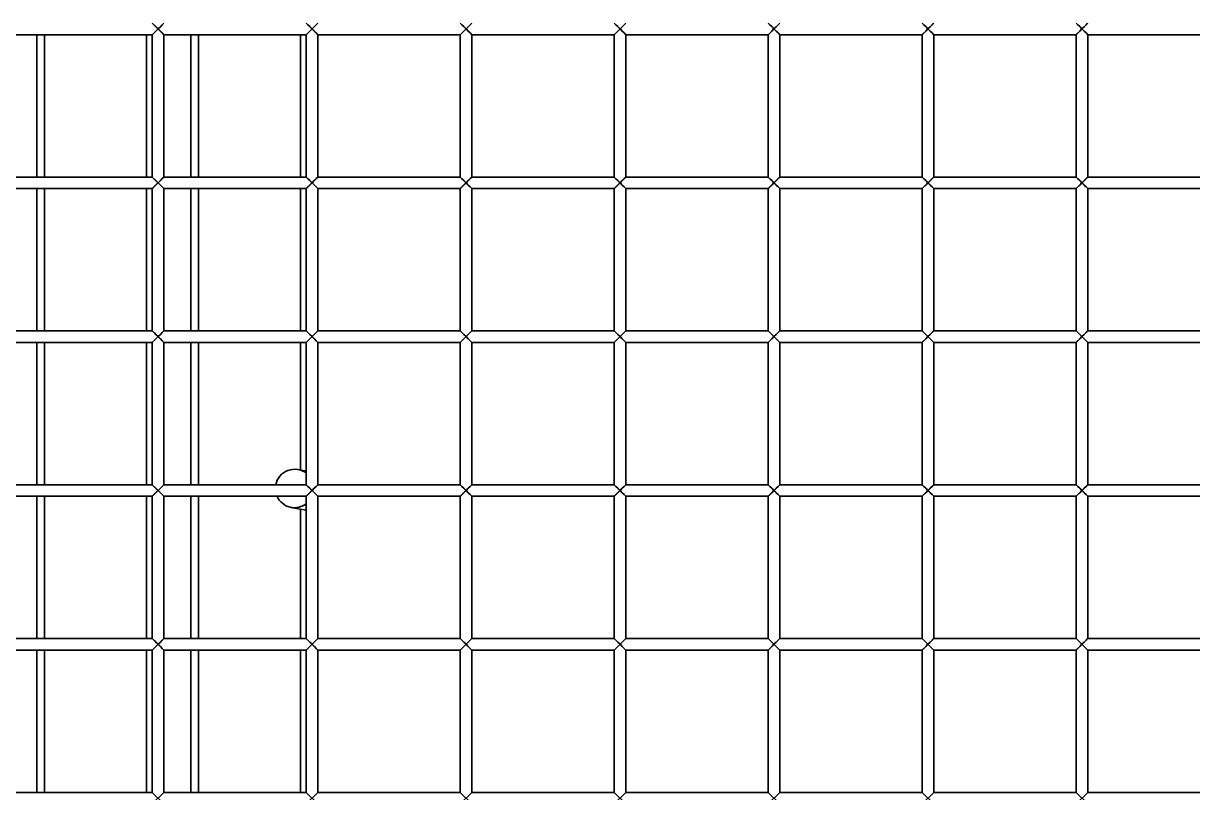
# Model space of a CAD drawing. Header units: millimetres. Extents: x 32496 to 166256, y 3504 to 23939.
# Drawn here: x 95554.3 to 95858, y 21961.4 to 22161.4 of the extents above; entities that cross this region are included whole.
import ezdxf

# ---------------------------------------------------------------- set-up
doc = ezdxf.new("R2010")
doc.units = ezdxf.units.MM
doc.layers.get('0').update_dxf_attribs({"lineweight": 35})

# ---------------------------------------------------------------- blocks, each defined once
blk = doc.blocks.new('8-1250')
at = {"linetype": 'Continuous'}
for p, q in [((-4375.13, -32601.79), (-4372.13, -32598.79)), ((-4372.13, -32601.79), (-4375.13, -32598.79)), ((-4375.01, -32601.67), (-4374.22, -32600.88)), ((-4374.22, -32600.88), (-4373.63, -32600.29)), ((-4335.13, -32601.79), (-4332.13, -32598.79)), ((-4332.13, -32601.79), (-4335.13, -32598.79)), ((-4335.01, -32601.67), (-4334.22, -32600.88)), ((-4334.22, -32600.88), (-4333.63, -32600.29)), ((-4295.13, -32601.79), (-4292.13, -32598.79)), ((-4292.13, -32601.79), (-4295.13, -32598.79)), ((-4295.01, -32601.67), (-4294.22, -32600.88)), ((-4294.22, -32600.88), (-4293.63, -32600.29)), ((-4255.13, -32601.79), (-4252.13, -32598.79)), ((-4252.13, -32601.79), (-4255.13, -32598.79)), ((-4255.01, -32601.67), (-4254.22, -32600.88)), ((-4254.22, -32600.88), (-4253.63, -32600.29)), ((-4215.13, -32601.79), (-4212.13, -32598.79)), ((-4212.13, -32601.79), (-4215.13, -32598.79)), ((-4215.01, -32601.67), (-4214.22, -32600.88)), ((-4214.22, -32600.88), (-4213.63, -32600.29)), ((-4175.13, -32601.79), (-4172.13, -32598.79)), ((-4172.13, -32601.79), (-4175.13, -32598.79)), ((-4175.01, -32601.67), (-4174.22, -32600.88)), ((-4174.22, -32600.88), (-4173.63, -32600.29)), ((-4135.13, -32601.79), (-4132.13, -32598.79)), ((-4132.13, -32601.79), (-4135.13, -32598.79)), ((-4135.01, -32601.67), (-4134.22, -32600.88)), ((-4134.22, -32600.88), (-4133.63, -32600.29)), ((-4412.13, -32601.79), (-4375.13, -32601.79)), ((-4405.13, -32638.79), (-4405.13, -32601.79)), ((-4403.13, -32638.79), (-4403.13, -32601.79)), ((-4376.63, -32601.79), (-4376.63, -32638.79)), ((-4375.13, -32601.79), (-4375.13, -32638.79)), ((-4372.13, -32601.79), (-4372.13, -32638.79)), ((-4372.13, -32601.79), (-4335.13, -32601.79)), ((-4365.13, -32638.79), (-4365.13, -32601.79)), ((-4363.13, -32638.79), (-4363.13, -32601.79)), ((-4336.63, -32601.79), (-4336.63, -32638.79)), ((-4335.13, -32601.79), (-4335.13, -32638.79)), ((-4332.13, -32601.79), (-4332.13, -32638.79)), ((-4332.13, -32601.79), (-4295.13, -32601.79)), ((-4295.13, -32601.79), (-4295.13, -32638.79)), ((-4292.13, -32601.79), (-4292.13, -32638.79)), ((-4292.13, -32601.79), (-4255.13, -32601.79)), ((-4255.13, -32601.79), (-4255.13, -32638.79)), ((-4252.13, -32601.79), (-4252.13, -32638.79)), ((-4252.13, -32601.79), (-4215.13, -32601.79)), ((-4215.13, -32601.79), (-4215.13, -32638.79)), ((-4212.13, -32601.79), (-4212.13, -32638.79)), ((-4212.13, -32601.79), (-4175.13, -32601.79)), ((-4175.13, -32601.79), (-4175.13, -32638.79)), ((-4172.13, -32601.79), (-4172.13, -32638.79)), ((-4172.13, -32601.79), (-4135.13, -32601.79)), ((-4135.13, -32601.79), (-4135.13, -32638.79)), ((-4132.13, -32601.79), (-4132.13, -32638.79)), ((-4132.13, -32601.79), (-4095.13, -32601.79)), ((-4412.13, -32638.79), (-4375.13, -32638.79)), ((-4375.13, -32641.79), (-4372.13, -32638.79)), ((-4372.13, -32641.79), (-4375.13, -32638.79)), ((-4375.01, -32641.67), (-4374.22, -32640.88)), ((-4374.22, -32640.88), (-4373.63, -32640.29)), ((-4372.13, -32638.79), (-4335.13, -32638.79)), ((-4335.13, -32641.79), (-4332.13, -32638.79)), ((-4332.13, -32641.79), (-4335.13, -32638.79)), ((-4335.01, -32641.67), (-4334.22, -32640.88)), ((-4334.22, -32640.88), (-4333.63, -32640.29)), ((-4332.13, -32638.79), (-4295.13, -32638.79)), ((-4295.13, -32641.79), (-4292.13, -32638.79)), ((-4292.13, -32641.79), (-4295.13, -32638.79)), ((-4295.01, -32641.67), (-4294.22, -32640.88)), ((-4294.22, -32640.88), (-4293.63, -32640.29)), ((-4292.13, -32638.79), (-4255.13, -32638.79)), ((-4255.13, -32641.79), (-4252.13, -32638.79)), ((-4252.13, -32641.79), (-4255.13, -32638.79)), ((-4255.01, -32641.67), (-4254.22, -32640.88)), ((-4254.22, -32640.88), (-4253.63, -32640.29)), ((-4252.13, -32638.79), (-4215.13, -32638.79)), ((-4215.13, -32641.79), (-4212.13, -32638.79)), ((-4212.13, -32641.79), (-4215.13, -32638.79)), ((-4215.01, -32641.67), (-4214.22, -32640.88)), ((-4214.22, -32640.88), (-4213.63, -32640.29)), ((-4212.13, -32638.79), (-4175.13, -32638.79)), ((-4175.13, -32641.79), (-4172.13, -32638.79)), ((-4172.13, -32641.79), (-4175.13, -32638.79)), ((-4175.01, -32641.67), (-4174.22, -32640.88)), ((-4174.22, -32640.88), (-4173.63, -32640.29)), ((-4172.13, -32638.79), (-4135.13, -32638.79)), ((-4135.13, -32641.79), (-4132.13, -32638.79)), ((-4132.13, -32641.79), (-4135.13, -32638.79)), ((-4135.01, -32641.67), (-4134.22, -32640.88)), ((-4134.22, -32640.88), (-4133.63, -32640.29)), ((-4132.13, -32638.79), (-4095.13, -32638.79)), ((-4412.13, -32641.79), (-4375.13, -32641.79)), ((-4405.13, -32678.79), (-4405.13, -32641.79)), ((-4403.13, -32678.79), (-4403.13, -32641.79)), ((-4376.63, -32641.79), (-4376.63, -32678.79)), ((-4375.13, -32641.79), (-4375.13, -32678.79)), ((-4372.13, -32641.79), (-4372.13, -32678.79)), ((-4372.13, -32641.79), (-4335.13, -32641.79)), ((-4365.13, -32678.79), (-4365.13, -32641.79)), ((-4363.13, -32678.79), (-4363.13, -32641.79)), ((-4336.63, -32641.79), (-4336.63, -32678.79)), ((-4335.13, -32641.79), (-4335.13, -32678.79)), ((-4332.13, -32641.79), (-4332.13, -32678.79)), ((-4332.13, -32641.79), (-4295.13, -32641.79)), ((-4295.13, -32641.79), (-4295.13, -32678.79)), ((-4292.13, -32641.79), (-4292.13, -32678.79)), ((-4292.13, -32641.79), (-4255.13, -32641.79)), ((-4255.13, -32641.79), (-4255.13, -32678.79)), ((-4252.13, -32641.79), (-4252.13, -32678.79)), ((-4252.13, -32641.79), (-4215.13, -32641.79)), ((-4215.13, -32641.79), (-4215.13, -32678.79)), ((-4212.13, -32641.79), (-4212.13, -32678.79)), ((-4212.13, -32641.79), (-4175.13, -32641.79)), ((-4175.13, -32641.79), (-4175.13, -32678.79)), ((-4172.13, -32641.79), (-4172.13, -32678.79)), ((-4172.13, -32641.79), (-4135.13, -32641.79)), ((-4135.13, -32641.79), (-4135.13, -32678.79)), ((-4132.13, -32641.79), (-4132.13, -32678.79)), ((-4132.13, -32641.79), (-4095.13, -32641.79)), ((-4412.13, -32678.79), (-4375.13, -32678.79)), ((-4375.13, -32681.79), (-4372.13, -32678.79)), ((-4372.13, -32681.79), (-4375.13, -32678.79)), ((-4374.22, -32680.88), (-4373.63, -32680.29)), ((-4372.13, -32678.79), (-4335.13, -32678.79)), ((-4335.13, -32681.79), (-4332.13, -32678.79)), ((-4332.13, -32681.79), (-4335.13, -32678.79)), ((-4334.22, -32680.88), (-4333.63, -32680.29)), ((-4332.13, -32678.79), (-4295.13, -32678.79)), ((-4295.13, -32681.79), (-4292.13, -32678.79)), ((-4292.13, -32681.79), (-4295.13, -32678.79)), ((-4294.22, -32680.88), (-4293.63, -32680.29)), ((-4292.13, -32678.79), (-4255.13, -32678.79)), ((-4255.13, -32681.79), (-4252.13, -32678.79)), ((-4252.13, -32681.79), (-4255.13, -32678.79)), ((-4254.22, -32680.88), (-4253.63, -32680.29)), ((-4252.13, -32678.79), (-4215.13, -32678.79)), ((-4215.13, -32681.79), (-4212.13, -32678.79)), ((-4212.13, -32681.79), (-4215.13, -32678.79)), ((-4214.22, -32680.88), (-4213.63, -32680.29)), ((-4212.13, -32678.79), (-4175.13, -32678.79)), ((-4175.13, -32681.79), (-4172.13, -32678.79)), ((-4172.13, -32681.79), (-4175.13, -32678.79)), ((-4174.22, -32680.88), (-4173.63, -32680.29)), ((-4172.13, -32678.79), (-4135.13, -32678.79)), ((-4135.13, -32681.79), (-4132.13, -32678.79)), ((-4132.13, -32681.79), (-4135.13, -32678.79)), ((-4134.22, -32680.88), (-4133.63, -32680.29)), ((-4132.13, -32678.79), (-4095.13, -32678.79)), ((-4412.13, -32681.79), (-4375.13, -32681.79)), ((-4405.13, -32718.79), (-4405.13, -32681.79)), ((-4403.13, -32718.79), (-4403.13, -32681.79)), ((-4376.63, -32681.79), (-4376.63, -32718.79)), ((-4375.13, -32681.79), (-4375.13, -32718.79)), ((-4375.01, -32681.67), (-4374.22, -32680.88)), ((-4372.13, -32681.79), (-4372.13, -32718.79)), ((-4372.13, -32681.79), (-4335.13, -32681.79)), ((-4365.13, -32718.79), (-4365.13, -32681.79)), ((-4363.13, -32718.79), (-4363.13, -32681.79)), ((-4336.63, -32681.79), (-4336.63, -32714.86)), ((-4335.13, -32681.79), (-4335.13, -32718.79)), ((-4335.01, -32681.67), (-4334.22, -32680.88)), ((-4332.13, -32681.79), (-4332.13, -32718.79)), ((-4332.13, -32681.79), (-4295.13, -32681.79)), ((-4295.13, -32681.79), (-4295.13, -32718.79)), ((-4295.01, -32681.67), (-4294.22, -32680.88)), ((-4292.13, -32681.79), (-4292.13, -32718.79)), ((-4292.13, -32681.79), (-4255.13, -32681.79)), ((-4255.13, -32681.79), (-4255.13, -32718.79)), ((-4255.01, -32681.67), (-4254.22, -32680.88)), ((-4252.13, -32681.79), (-4252.13, -32718.79)), ((-4252.13, -32681.79), (-4215.13, -32681.79)), ((-4215.13, -32681.79), (-4215.13, -32718.79)), ((-4215.01, -32681.67), (-4214.22, -32680.88)), ((-4212.13, -32681.79), (-4212.13, -32718.79)), ((-4212.13, -32681.79), (-4175.13, -32681.79)), ((-4175.13, -32681.79), (-4175.13, -32718.79)), ((-4175.01, -32681.67), (-4174.22, -32680.88)), ((-4172.13, -32681.79), (-4172.13, -32718.79)), ((-4172.13, -32681.79), (-4135.13, -32681.79)), ((-4135.13, -32681.79), (-4135.13, -32718.79)), ((-4135.01, -32681.67), (-4134.22, -32680.88)), ((-4132.13, -32681.79), (-4132.13, -32718.79)), ((-4132.13, -32681.79), (-4095.13, -32681.79)), ((-4337.21, -32714.86), (-4335.13, -32715.27)), ((-4412.13, -32718.79), (-4375.13, -32718.79)), ((-4375.13, -32721.79), (-4372.13, -32718.79)), ((-4372.13, -32721.79), (-4375.13, -32718.79)), ((-4372.13, -32718.79), (-4335.13, -32718.79)), ((-4335.13, -32721.79), (-4332.13, -32718.79)), ((-4332.13, -32721.79), (-4335.13, -32718.79)), ((-4332.13, -32718.79), (-4295.13, -32718.79)), ((-4295.13, -32721.79), (-4292.13, -32718.79)), ((-4292.13, -32721.79), (-4295.13, -32718.79)), ((-4292.13, -32718.79), (-4255.13, -32718.79)), ((-4255.13, -32721.79), (-4252.13, -32718.79)), ((-4252.13, -32721.79), (-4255.13, -32718.79)), ((-4252.13, -32718.79), (-4215.13, -32718.79)), ((-4215.13, -32721.79), (-4212.13, -32718.79)), ((-4212.13, -32721.79), (-4215.13, -32718.79)), ((-4212.13, -32718.79), (-4175.13, -32718.79)), ((-4175.13, -32721.79), (-4172.13, -32718.79)), ((-4172.13, -32721.79), (-4175.13, -32718.79)), ((-4172.13, -32718.79), (-4135.13, -32718.79)), ((-4135.13, -32721.79), (-4132.13, -32718.79)), ((-4132.13, -32721.79), (-4135.13, -32718.79)), ((-4132.13, -32718.79), (-4095.13, -32718.79)), ((-4412.13, -32721.79), (-4375.13, -32721.79)), ((-4405.13, -32758.79), (-4405.13, -32721.79)), ((-4403.13, -32758.79), (-4403.13, -32721.79)), ((-4376.63, -32721.79), (-4376.63, -32758.79)), ((-4375.13, -32721.79), (-4375.13, -32758.79)), ((-4375.01, -32721.67), (-4374.22, -32720.88)), ((-4374.22, -32720.88), (-4373.63, -32720.29)), ((-4372.13, -32721.79), (-4372.13, -32758.79)), ((-4372.13, -32721.79), (-4335.13, -32721.79)), ((-4365.13, -32758.79), (-4365.13, -32721.79)), ((-4363.13, -32758.79), (-4363.13, -32721.79)), ((-4335.13, -32721.79), (-4335.13, -32758.79)), ((-4335.01, -32721.67), (-4334.22, -32720.88)), ((-4334.22, -32720.88), (-4333.63, -32720.29)), ((-4332.13, -32721.79), (-4332.13, -32758.79)), ((-4332.13, -32721.79), (-4295.13, -32721.79)), ((-4295.13, -32721.79), (-4295.13, -32758.79)), ((-4295.01, -32721.67), (-4294.22, -32720.88)), ((-4294.22, -32720.88), (-4293.63, -32720.29)), ((-4292.13, -32721.79), (-4292.13, -32758.79)), ((-4292.13, -32721.79), (-4255.13, -32721.79)), ((-4255.13, -32721.79), (-4255.13, -32758.79)), ((-4255.01, -32721.67), (-4254.22, -32720.88)), ((-4254.22, -32720.88), (-4253.63, -32720.29)), ((-4252.13, -32721.79), (-4252.13, -32758.79)), ((-4252.13, -32721.79), (-4215.13, -32721.79)), ((-4215.13, -32721.79), (-4215.13, -32758.79)), ((-4215.01, -32721.67), (-4214.22, -32720.88)), ((-4214.22, -32720.88), (-4213.63, -32720.29)), ((-4212.13, -32721.79), (-4212.13, -32758.79)), ((-4212.13, -32721.79), (-4175.13, -32721.79)), ((-4175.13, -32721.79), (-4175.13, -32758.79)), ((-4175.01, -32721.67), (-4174.22, -32720.88)), ((-4174.22, -32720.88), (-4173.63, -32720.29)), ((-4172.13, -32721.79), (-4172.13, -32758.79)), ((-4172.13, -32721.79), (-4135.13, -32721.79)), ((-4135.13, -32721.79), (-4135.13, -32758.79)), ((-4135.01, -32721.67), (-4134.22, -32720.88)), ((-4134.22, -32720.88), (-4133.63, -32720.29)), ((-4132.13, -32721.79), (-4132.13, -32758.79)), ((-4132.13, -32721.79), (-4095.13, -32721.79)), ((-4339.12, -32724.68), (-4335.13, -32725.45)), ((-4336.63, -32725.16), (-4336.63, -32758.79)), ((-4412.13, -32758.79), (-4375.13, -32758.79)), ((-4375.13, -32761.79), (-4372.13, -32758.79)), ((-4372.13, -32761.79), (-4375.13, -32758.79)), ((-4372.13, -32758.79), (-4335.13, -32758.79)), ((-4335.13, -32761.79), (-4332.13, -32758.79)), ((-4332.13, -32761.79), (-4335.13, -32758.79)), ((-4332.13, -32758.79), (-4295.13, -32758.79)), ((-4295.13, -32761.79), (-4292.13, -32758.79)), ((-4292.13, -32761.79), (-4295.13, -32758.79)), ((-4292.13, -32758.79), (-4255.13, -32758.79)), ((-4255.13, -32761.79), (-4252.13, -32758.79)), ((-4252.13, -32761.79), (-4255.13, -32758.79)), ((-4252.13, -32758.79), (-4215.13, -32758.79)), ((-4215.13, -32761.79), (-4212.13, -32758.79)), ((-4212.13, -32761.79), (-4215.13, -32758.79)), ((-4212.13, -32758.79), (-4175.13, -32758.79)), ((-4175.13, -32761.79), (-4172.13, -32758.79)), ((-4172.13, -32761.79), (-4175.13, -32758.79)), ((-4172.13, -32758.79), (-4135.13, -32758.79)), ((-4135.13, -32761.79), (-4132.13, -32758.79)), ((-4132.13, -32761.79), (-4135.13, -32758.79)), ((-4132.13, -32758.79), (-4095.13, -32758.79)), ((-4412.13, -32761.79), (-4375.13, -32761.79)), ((-4405.13, -32798.79), (-4405.13, -32761.79)), ((-4403.13, -32798.79), (-4403.13, -32761.79)), ((-4376.63, -32761.79), (-4376.63, -32798.79)), ((-4375.13, -32761.79), (-4375.13, -32798.79)), ((-4375.01, -32761.67), (-4374.22, -32760.88)), ((-4374.22, -32760.88), (-4373.63, -32760.29)), ((-4372.13, -32761.79), (-4372.13, -32798.79)), ((-4372.13, -32761.79), (-4335.13, -32761.79)), ((-4365.13, -32798.79), (-4365.13, -32761.79)), ((-4363.13, -32798.79), (-4363.13, -32761.79)), ((-4336.63, -32761.79), (-4336.63, -32798.79)), ((-4335.13, -32761.79), (-4335.13, -32798.79)), ((-4335.01, -32761.67), (-4334.22, -32760.88)), ((-4334.22, -32760.88), (-4333.63, -32760.29)), ((-4332.13, -32761.79), (-4332.13, -32798.79)), ((-4332.13, -32761.79), (-4295.13, -32761.79)), ((-4295.13, -32761.79), (-4295.13, -32798.79)), ((-4295.01, -32761.67), (-4294.22, -32760.88)), ((-4294.22, -32760.88), (-4293.63, -32760.29)), ((-4292.13, -32761.79), (-4292.13, -32798.79)), ((-4292.13, -32761.79), (-4255.13, -32761.79)), ((-4255.13, -32761.79), (-4255.13, -32798.79)), ((-4255.01, -32761.67), (-4254.22, -32760.88)), ((-4254.22, -32760.88), (-4253.63, -32760.29)), ((-4252.13, -32761.79), (-4252.13, -32798.79)), ((-4252.13, -32761.79), (-4215.13, -32761.79)), ((-4215.13, -32761.79), (-4215.13, -32798.79)), ((-4215.01, -32761.67), (-4214.22, -32760.88)), ((-4214.22, -32760.88), (-4213.63, -32760.29)), ((-4212.13, -32761.79), (-4212.13, -32798.79)), ((-4212.13, -32761.79), (-4175.13, -32761.79)), ((-4175.13, -32761.79), (-4175.13, -32798.79)), ((-4175.01, -32761.67), (-4174.22, -32760.88)), ((-4174.22, -32760.88), (-4173.63, -32760.29)), ((-4172.13, -32761.79), (-4172.13, -32798.79)), ((-4172.13, -32761.79), (-4135.13, -32761.79)), ((-4135.13, -32761.79), (-4135.13, -32798.79)), ((-4135.01, -32761.67), (-4134.22, -32760.88)), ((-4134.22, -32760.88), (-4133.63, -32760.29)), ((-4132.13, -32761.79), (-4132.13, -32798.79)), ((-4132.13, -32761.79), (-4095.13, -32761.79)), ((-4412.13, -32798.79), (-4375.13, -32798.79)), ((-4375.13, -32801.79), (-4372.13, -32798.79)), ((-4372.13, -32801.79), (-4375.13, -32798.79)), ((-4372.13, -32798.79), (-4335.13, -32798.79)), ((-4335.13, -32801.79), (-4332.13, -32798.79)), ((-4332.13, -32801.79), (-4335.13, -32798.79)), ((-4332.13, -32798.79), (-4295.13, -32798.79)), ((-4295.13, -32801.79), (-4292.13, -32798.79)), ((-4292.13, -32801.79), (-4295.13, -32798.79)), ((-4292.13, -32798.79), (-4255.13, -32798.79)), ((-4255.13, -32801.79), (-4252.13, -32798.79)), ((-4252.13, -32801.79), (-4255.13, -32798.79)), ((-4252.13, -32798.79), (-4215.13, -32798.79)), ((-4215.13, -32801.79), (-4212.13, -32798.79)), ((-4212.13, -32801.79), (-4215.13, -32798.79)), ((-4212.13, -32798.79), (-4175.13, -32798.79)), ((-4175.13, -32801.79), (-4172.13, -32798.79)), ((-4172.13, -32801.79), (-4175.13, -32798.79)), ((-4172.13, -32798.79), (-4135.13, -32798.79)), ((-4135.13, -32801.79), (-4132.13, -32798.79)), ((-4132.13, -32801.79), (-4135.13, -32798.79)), ((-4132.13, -32798.79), (-4095.13, -32798.79))]:
    blk.add_line(p, q, dxfattribs=at)
for points in [[(-4373.63, -32600.29), (-4374.21, -32599.7), (-4374.69, -32599.23)], [(-4372.24, -32598.9), (-4372.56, -32599.22), (-4373.05, -32599.71), (-4373.63, -32600.29)], [(-4373.63, -32600.29), (-4373.04, -32600.88), (-4372.57, -32601.35), (-4372.13, -32601.79)], [(-4333.63, -32600.29), (-4334.21, -32599.7), (-4334.69, -32599.23)], [(-4332.24, -32598.9), (-4332.56, -32599.22), (-4333.05, -32599.71), (-4333.63, -32600.29)], [(-4333.63, -32600.29), (-4333.04, -32600.88), (-4332.57, -32601.35), (-4332.13, -32601.79)], [(-4293.63, -32600.29), (-4294.21, -32599.7), (-4294.69, -32599.23)], [(-4292.24, -32598.9), (-4292.56, -32599.22), (-4293.05, -32599.71), (-4293.63, -32600.29)], [(-4293.63, -32600.29), (-4293.04, -32600.88), (-4292.57, -32601.35), (-4292.13, -32601.79)], [(-4253.63, -32600.29), (-4254.21, -32599.7), (-4254.69, -32599.23)], [(-4252.24, -32598.9), (-4252.56, -32599.22), (-4253.05, -32599.71), (-4253.63, -32600.29)], [(-4253.63, -32600.29), (-4253.04, -32600.88), (-4252.57, -32601.35), (-4252.13, -32601.79)], [(-4213.63, -32600.29), (-4214.21, -32599.7), (-4214.69, -32599.23)], [(-4212.24, -32598.9), (-4212.56, -32599.22), (-4213.05, -32599.71), (-4213.63, -32600.29)], [(-4213.63, -32600.29), (-4213.04, -32600.88), (-4212.57, -32601.35), (-4212.13, -32601.79)], [(-4173.63, -32600.29), (-4174.21, -32599.7), (-4174.69, -32599.23)], [(-4172.24, -32598.9), (-4172.56, -32599.22), (-4173.05, -32599.71), (-4173.63, -32600.29)], [(-4173.63, -32600.29), (-4173.04, -32600.88), (-4172.57, -32601.35), (-4172.13, -32601.79)], [(-4133.63, -32600.29), (-4134.21, -32599.7), (-4134.69, -32599.23)], [(-4132.24, -32598.9), (-4132.56, -32599.22), (-4133.05, -32599.71), (-4133.63, -32600.29)], [(-4133.63, -32600.29), (-4133.04, -32600.88), (-4132.57, -32601.35), (-4132.13, -32601.79)], [(-4373.63, -32640.29), (-4374.21, -32639.7), (-4374.69, -32639.23)], [(-4372.24, -32638.9), (-4372.56, -32639.22), (-4373.05, -32639.71), (-4373.63, -32640.29)], [(-4373.63, -32640.29), (-4373.04, -32640.88), (-4372.57, -32641.35), (-4372.13, -32641.79)], [(-4333.63, -32640.29), (-4334.21, -32639.7), (-4334.69, -32639.23)], [(-4332.24, -32638.9), (-4332.56, -32639.22), (-4333.05, -32639.71), (-4333.63, -32640.29)], [(-4333.63, -32640.29), (-4333.04, -32640.88), (-4332.57, -32641.35), (-4332.13, -32641.79)], [(-4293.63, -32640.29), (-4294.21, -32639.7), (-4294.69, -32639.23)], [(-4292.24, -32638.9), (-4292.56, -32639.22), (-4293.05, -32639.71), (-4293.63, -32640.29)], [(-4293.63, -32640.29), (-4293.04, -32640.88), (-4292.57, -32641.35), (-4292.13, -32641.79)], [(-4253.63, -32640.29), (-4254.21, -32639.7), (-4254.69, -32639.23)], [(-4252.24, -32638.9), (-4252.56, -32639.22), (-4253.05, -32639.71), (-4253.63, -32640.29)], [(-4253.63, -32640.29), (-4253.04, -32640.88), (-4252.57, -32641.35), (-4252.13, -32641.79)], [(-4213.63, -32640.29), (-4214.21, -32639.7), (-4214.69, -32639.23)], [(-4212.24, -32638.9), (-4212.56, -32639.22), (-4213.05, -32639.71), (-4213.63, -32640.29)], [(-4213.63, -32640.29), (-4213.04, -32640.88), (-4212.57, -32641.35), (-4212.13, -32641.79)], [(-4173.63, -32640.29), (-4174.21, -32639.7), (-4174.69, -32639.23)], [(-4172.24, -32638.9), (-4172.56, -32639.22), (-4173.05, -32639.71), (-4173.63, -32640.29)], [(-4173.63, -32640.29), (-4173.04, -32640.88), (-4172.57, -32641.35), (-4172.13, -32641.79)], [(-4133.63, -32640.29), (-4134.21, -32639.7), (-4134.69, -32639.23)], [(-4132.24, -32638.9), (-4132.56, -32639.22), (-4133.05, -32639.71), (-4133.63, -32640.29)], [(-4133.63, -32640.29), (-4133.04, -32640.88), (-4132.57, -32641.35), (-4132.13, -32641.79)], [(-4373.63, -32680.29), (-4374.21, -32679.7), (-4374.69, -32679.23)], [(-4372.24, -32678.9), (-4372.56, -32679.22), (-4373.05, -32679.71), (-4373.63, -32680.29)], [(-4373.63, -32680.29), (-4373.04, -32680.88), (-4372.57, -32681.35), (-4372.13, -32681.79)], [(-4333.63, -32680.29), (-4334.21, -32679.7), (-4334.69, -32679.23)], [(-4332.24, -32678.9), (-4332.56, -32679.22), (-4333.05, -32679.71), (-4333.63, -32680.29)], [(-4333.63, -32680.29), (-4333.04, -32680.88), (-4332.57, -32681.35), (-4332.13, -32681.79)], [(-4293.63, -32680.29), (-4294.21, -32679.7), (-4294.69, -32679.23)], [(-4292.24, -32678.9), (-4292.56, -32679.22), (-4293.05, -32679.71), (-4293.63, -32680.29)], [(-4293.63, -32680.29), (-4293.04, -32680.88), (-4292.57, -32681.35), (-4292.13, -32681.79)], [(-4253.63, -32680.29), (-4254.21, -32679.7), (-4254.69, -32679.23)], [(-4252.24, -32678.9), (-4252.56, -32679.22), (-4253.05, -32679.71), (-4253.63, -32680.29)], [(-4253.63, -32680.29), (-4253.04, -32680.88), (-4252.57, -32681.35), (-4252.13, -32681.79)], [(-4213.63, -32680.29), (-4214.21, -32679.7), (-4214.69, -32679.23)], [(-4212.24, -32678.9), (-4212.56, -32679.22), (-4213.05, -32679.71), (-4213.63, -32680.29)], [(-4213.63, -32680.29), (-4213.04, -32680.88), (-4212.57, -32681.35), (-4212.13, -32681.79)], [(-4173.63, -32680.29), (-4174.21, -32679.7), (-4174.69, -32679.23)], [(-4172.24, -32678.9), (-4172.56, -32679.22), (-4173.05, -32679.71), (-4173.63, -32680.29)], [(-4173.63, -32680.29), (-4173.04, -32680.88), (-4172.57, -32681.35), (-4172.13, -32681.79)], [(-4133.63, -32680.29), (-4134.21, -32679.7), (-4134.69, -32679.23)], [(-4132.24, -32678.9), (-4132.56, -32679.22), (-4133.05, -32679.71), (-4133.63, -32680.29)], [(-4133.63, -32680.29), (-4133.04, -32680.88), (-4132.57, -32681.35), (-4132.13, -32681.79)], [(-4373.63, -32720.29), (-4374.21, -32719.7), (-4374.69, -32719.23)], [(-4372.24, -32718.9), (-4372.56, -32719.22), (-4373.05, -32719.71), (-4373.63, -32720.29)], [(-4333.63, -32720.29), (-4334.21, -32719.7), (-4334.69, -32719.23)], [(-4332.24, -32718.9), (-4332.56, -32719.22), (-4333.05, -32719.71), (-4333.63, -32720.29)], [(-4293.63, -32720.29), (-4294.21, -32719.7), (-4294.69, -32719.23)], [(-4292.24, -32718.9), (-4292.56, -32719.22), (-4293.05, -32719.71), (-4293.63, -32720.29)], [(-4253.63, -32720.29), (-4254.21, -32719.7), (-4254.69, -32719.23)], [(-4252.24, -32718.9), (-4252.56, -32719.22), (-4253.05, -32719.71), (-4253.63, -32720.29)], [(-4213.63, -32720.29), (-4214.21, -32719.7), (-4214.69, -32719.23)], [(-4212.24, -32718.9), (-4212.56, -32719.22), (-4213.05, -32719.71), (-4213.63, -32720.29)], [(-4173.63, -32720.29), (-4174.21, -32719.7), (-4174.69, -32719.23)], [(-4172.24, -32718.9), (-4172.56, -32719.22), (-4173.05, -32719.71), (-4173.63, -32720.29)], [(-4133.63, -32720.29), (-4134.21, -32719.7), (-4134.69, -32719.23)], [(-4132.24, -32718.9), (-4132.56, -32719.22), (-4133.05, -32719.71), (-4133.63, -32720.29)], [(-4373.63, -32720.29), (-4373.04, -32720.88), (-4372.57, -32721.35), (-4372.13, -32721.79)], [(-4333.63, -32720.29), (-4333.04, -32720.88), (-4332.57, -32721.35), (-4332.13, -32721.79)], [(-4293.63, -32720.29), (-4293.04, -32720.88), (-4292.57, -32721.35), (-4292.13, -32721.79)], [(-4253.63, -32720.29), (-4253.04, -32720.88), (-4252.57, -32721.35), (-4252.13, -32721.79)], [(-4213.63, -32720.29), (-4213.04, -32720.88), (-4212.57, -32721.35), (-4212.13, -32721.79)], [(-4173.63, -32720.29), (-4173.04, -32720.88), (-4172.57, -32721.35), (-4172.13, -32721.79)], [(-4133.63, -32720.29), (-4133.04, -32720.88), (-4132.57, -32721.35), (-4132.13, -32721.79)], [(-4373.63, -32760.29), (-4374.21, -32759.7), (-4374.69, -32759.23)], [(-4372.24, -32758.9), (-4372.56, -32759.22), (-4373.05, -32759.71), (-4373.63, -32760.29)], [(-4333.63, -32760.29), (-4334.21, -32759.7), (-4334.69, -32759.23)], [(-4332.24, -32758.9), (-4332.56, -32759.22), (-4333.05, -32759.71), (-4333.63, -32760.29)], [(-4293.63, -32760.29), (-4294.21, -32759.7), (-4294.69, -32759.23)], [(-4292.24, -32758.9), (-4292.56, -32759.22), (-4293.05, -32759.71), (-4293.63, -32760.29)], [(-4253.63, -32760.29), (-4254.21, -32759.7), (-4254.69, -32759.23)], [(-4252.24, -32758.9), (-4252.56, -32759.22), (-4253.05, -32759.71), (-4253.63, -32760.29)], [(-4213.63, -32760.29), (-4214.21, -32759.7), (-4214.69, -32759.23)], [(-4212.24, -32758.9), (-4212.56, -32759.22), (-4213.05, -32759.71), (-4213.63, -32760.29)], [(-4173.63, -32760.29), (-4174.21, -32759.7), (-4174.69, -32759.23)], [(-4172.24, -32758.9), (-4172.56, -32759.22), (-4173.05, -32759.71), (-4173.63, -32760.29)], [(-4133.63, -32760.29), (-4134.21, -32759.7), (-4134.69, -32759.23)], [(-4132.24, -32758.9), (-4132.56, -32759.22), (-4133.05, -32759.71), (-4133.63, -32760.29)], [(-4373.63, -32760.29), (-4373.04, -32760.88), (-4372.57, -32761.35), (-4372.13, -32761.79)], [(-4333.63, -32760.29), (-4333.04, -32760.88), (-4332.57, -32761.35), (-4332.13, -32761.79)], [(-4293.63, -32760.29), (-4293.04, -32760.88), (-4292.57, -32761.35), (-4292.13, -32761.79)], [(-4253.63, -32760.29), (-4253.04, -32760.88), (-4252.57, -32761.35), (-4252.13, -32761.79)], [(-4213.63, -32760.29), (-4213.04, -32760.88), (-4212.57, -32761.35), (-4212.13, -32761.79)], [(-4173.63, -32760.29), (-4173.04, -32760.88), (-4172.57, -32761.35), (-4172.13, -32761.79)], [(-4133.63, -32760.29), (-4133.04, -32760.88), (-4132.57, -32761.35), (-4132.13, -32761.79)]]:
    blk.add_lwpolyline(points, dxfattribs=at)
for start, end in [(52.0568, 169), (204.3171, 308.7674)]:
    blk.add_arc((-4338.17, -32719.77), 5, start, end, dxfattribs=at)

msp = doc.modelspace()

# ---------------------------------------------------------------- block references
at = {"color": 6}
msp.add_blockref('8-1250', (99962.893, 54760.291), dxfattribs=at)

doc.saveas('drawing.dxf')
